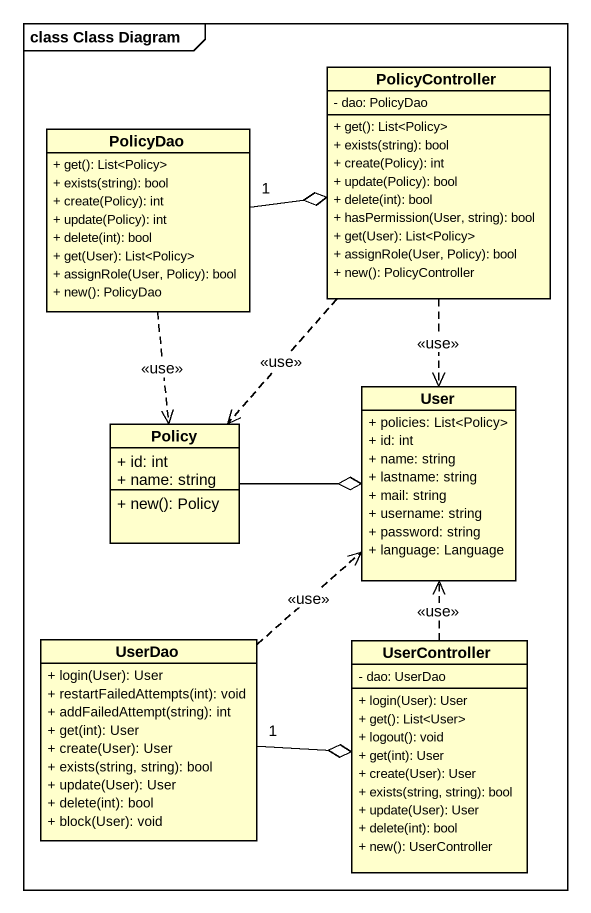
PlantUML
@startuml
mainframe class Class Diagram
hide circle
hide empty members
skinparam classAttributeIconSize 0
class PolicyController {
  - dao: PolicyDao
  + get(): List<Policy>
  + exists(string): bool
  + create(Policy): int
  + update(Policy): bool
  + delete(int): bool
  + hasPermission(User, string): bool
  + get(User): List<Policy>
  + assignRole(User, Policy): bool
  + new(): PolicyController
}
class PolicyDao {
  + get(): List<Policy>
  + exists(string): bool
  + create(Policy): int
  + update(Policy): int
  + delete(int): bool
  + get(User): List<Policy>
  + assignRole(User, Policy): bool
  + new(): PolicyDao
}
class User {
  + policies: List<Policy>
  + id: int
  + name: string
  + lastname: string
  + mail: string
  + username: string
  + password: string
  + language: Language
}
class Policy {
  + id: int
  + name: string
  + new(): Policy
}
class UserDao {
  + login(User): User
  + restartFailedAttempts(int): void
  + addFailedAttempt(string): int
  + get(int): User
  + create(User): User
  + exists(string, string): bool
  + update(User): User
  + delete(int): bool
  + block(User): void
}
class UserController {
  - dao: UserDao
  + login(User): User
  + get(): List<User>
  + logout(): void
  + get(int): User
  + create(User): User
  + exists(string, string): bool
  + update(User): User
  + delete(int): bool
  + new(): UserController
}
PolicyController ..> User : <<use>>
PolicyController ..> Policy : <<use>>
PolicyDao "1" -right-o PolicyController
PolicyDao ..> Policy : <<use>>
Policy -right-o User
UserDao .up.> User : <<use>>
UserDao "1" -right-o UserController
UserController .up.> User : <<use>>
@enduml
